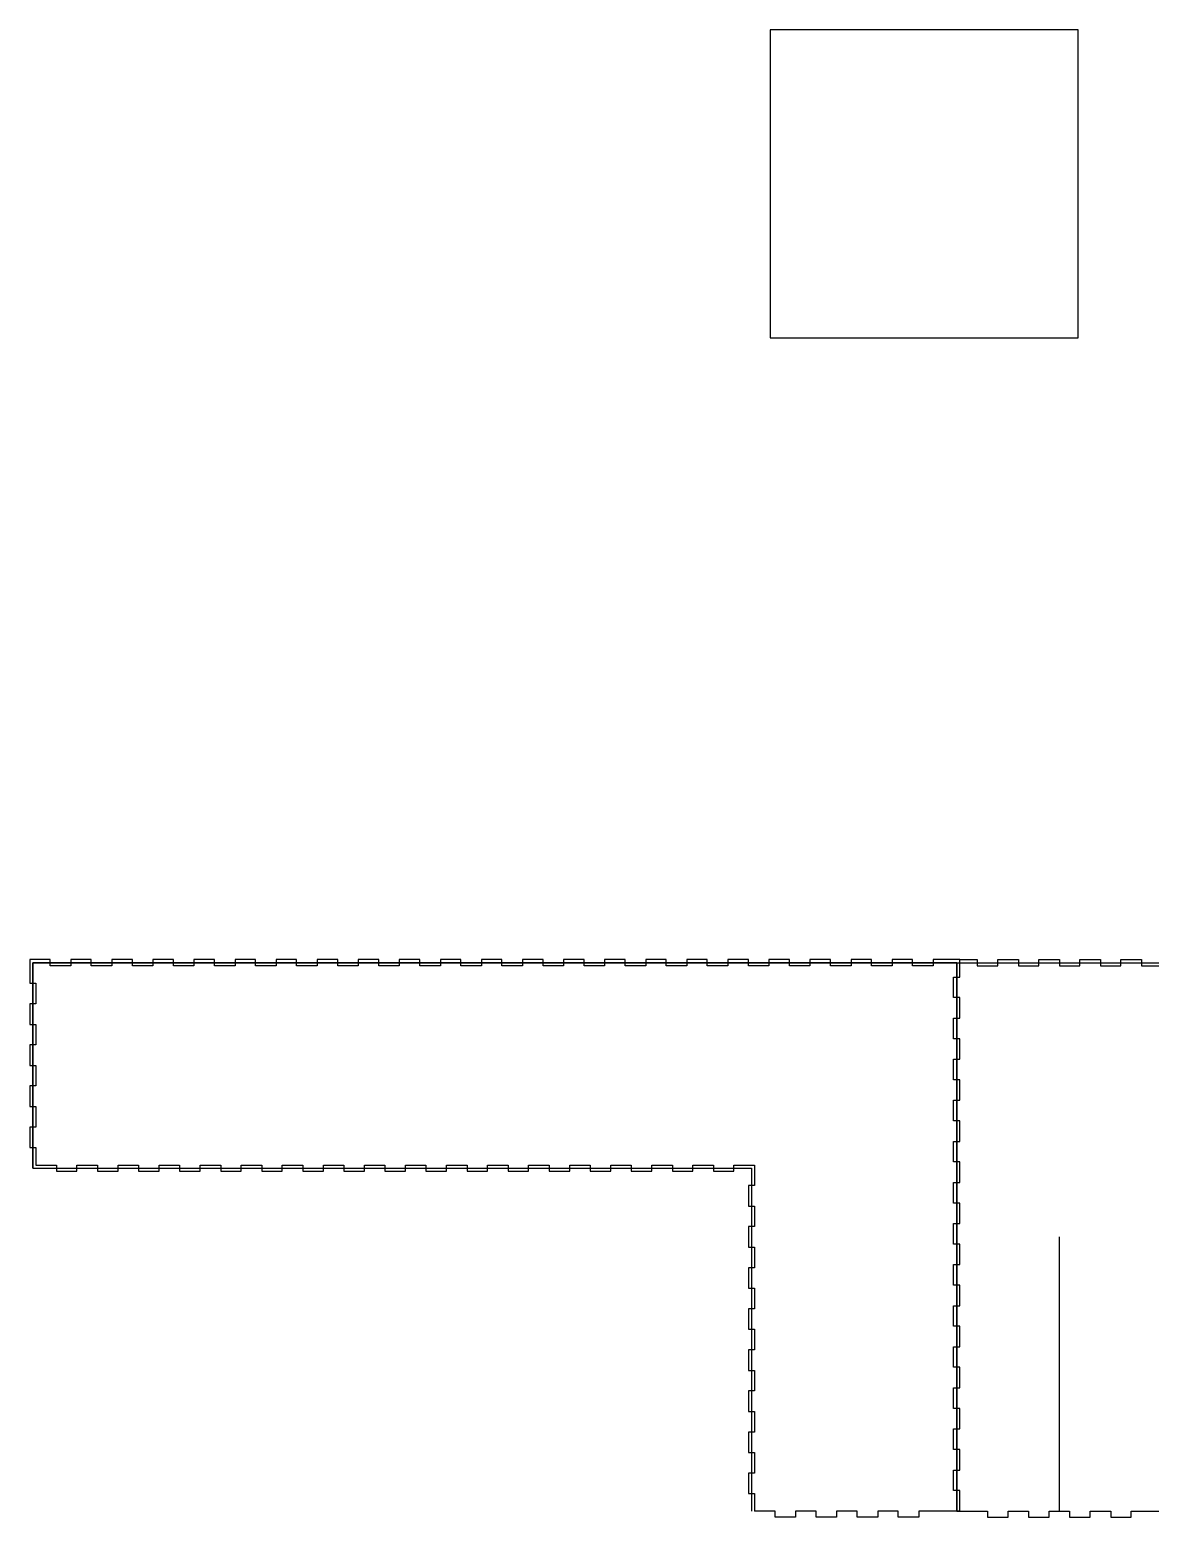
# Model space of a CAD drawing. Header units: millimetres. Extents: x -625 to 2141, y 5 to 1552.
# Drawn here: x 137 to 683, y 28 to 753 of the extents above; entities that cross this region are included whole.
import ezdxf

# ---------------------------------------------------------------- set-up
doc = ezdxf.new("R2010")
doc.units = ezdxf.units.MM

msp = doc.modelspace()

# ---------------------------------------------------------------- linework, layer by layer
at = {"color": 7, "true_color": 0xffffff}
for p, q in [((647.97, 752.7), (497.97, 752.7)), ((497.97, 752.7), (497.97, 602.7)), ((647.97, 602.7), (647.97, 752.7)), ((497.97, 602.7), (647.97, 602.7))]:
    msp.add_line(p, q, dxfattribs=at)
for p, q in [((147.38, 299.94), (137.38, 299.94)), ((137.38, 299.94), (137.38, 298.44)), ((137.38, 298.44), (137.38, 288.44)), ((138.88, 298.44), (141.88, 298.44)), ((147.38, 296.94), (147.38, 299.94)), ((157.38, 296.94), (147.38, 296.94)), ((167.38, 299.94), (157.38, 299.94)), ((157.38, 299.94), (157.38, 296.94)), ((167.38, 296.94), (167.38, 299.94)), ((177.38, 296.94), (167.38, 296.94)), ((187.38, 299.94), (177.38, 299.94)), ((177.38, 299.94), (177.38, 296.94)), ((187.38, 296.94), (187.38, 299.94)), ((197.38, 296.94), (187.38, 296.94)), ((207.38, 299.94), (197.38, 299.94)), ((197.38, 299.94), (197.38, 296.94)), ((207.38, 296.94), (207.38, 299.94)), ((217.38, 296.94), (207.38, 296.94)), ((227.38, 299.94), (217.38, 299.94)), ((217.38, 299.94), (217.38, 296.94)), ((227.38, 296.94), (227.38, 299.94)), ((237.38, 296.94), (227.38, 296.94)), ((247.38, 299.94), (237.38, 299.94)), ((237.38, 299.94), (237.38, 296.94)), ((247.38, 296.94), (247.38, 299.94)), ((257.38, 296.94), (247.38, 296.94)), ((267.38, 299.94), (257.38, 299.94)), ((257.38, 299.94), (257.38, 296.94)), ((267.38, 296.94), (267.38, 299.94)), ((277.38, 296.94), (267.38, 296.94)), ((287.38, 299.94), (277.38, 299.94)), ((277.38, 299.94), (277.38, 296.94)), ((287.38, 296.94), (287.38, 299.94)), ((297.38, 296.94), (287.38, 296.94)), ((307.38, 299.94), (297.38, 299.94)), ((297.38, 299.94), (297.38, 296.94)), ((307.38, 296.94), (307.38, 299.94)), ((317.38, 296.94), (307.38, 296.94)), ((327.38, 299.94), (317.38, 299.94)), ((317.38, 299.94), (317.38, 296.94)), ((327.38, 296.94), (327.38, 299.94)), ((337.38, 296.94), (327.38, 296.94)), ((347.38, 299.94), (337.38, 299.94)), ((337.38, 299.94), (337.38, 296.94)), ((347.38, 296.94), (347.38, 299.94)), ((357.38, 296.94), (347.38, 296.94)), ((367.38, 299.94), (357.38, 299.94)), ((357.38, 299.94), (357.38, 296.94)), ((367.38, 296.94), (367.38, 299.94)), ((377.38, 296.94), (367.38, 296.94)), ((387.38, 299.94), (377.38, 299.94)), ((377.38, 299.94), (377.38, 296.94)), ((387.38, 296.94), (387.38, 299.94)), ((397.38, 296.94), (387.38, 296.94)), ((407.38, 299.94), (397.38, 299.94)), ((397.38, 299.94), (397.38, 296.94)), ((407.38, 296.94), (407.38, 299.94)), ((417.38, 296.94), (407.38, 296.94)), ((427.38, 299.94), (417.38, 299.94)), ((417.38, 299.94), (417.38, 296.94)), ((427.38, 296.94), (427.38, 299.94)), ((437.38, 296.94), (427.38, 296.94)), ((447.38, 299.94), (437.38, 299.94)), ((437.38, 299.94), (437.38, 296.94)), ((447.38, 296.94), (447.38, 299.94)), ((457.38, 296.94), (447.38, 296.94)), ((467.38, 299.94), (457.38, 299.94)), ((457.38, 299.94), (457.38, 296.94)), ((467.38, 296.94), (467.38, 299.94)), ((477.38, 296.94), (467.38, 296.94)), ((487.38, 299.94), (477.38, 299.94)), ((477.38, 299.94), (477.38, 296.94)), ((487.38, 296.94), (487.38, 299.94)), ((497.38, 296.94), (487.38, 296.94)), ((507.38, 299.94), (497.38, 299.94)), ((497.38, 299.94), (497.38, 296.94)), ((507.38, 296.94), (507.38, 299.94)), ((517.38, 296.94), (507.38, 296.94)), ((527.38, 299.94), (517.38, 299.94)), ((517.38, 299.94), (517.38, 296.94)), ((527.38, 296.94), (527.38, 299.94)), ((537.38, 296.94), (527.38, 296.94)), ((547.38, 299.94), (537.38, 299.94)), ((537.38, 299.94), (537.38, 296.94)), ((547.38, 296.94), (547.38, 299.94)), ((557.38, 296.94), (547.38, 296.94)), ((567.38, 299.94), (557.38, 299.94)), ((557.38, 299.94), (557.38, 296.94)), ((567.38, 296.94), (567.38, 299.94)), ((577.38, 296.94), (567.38, 296.94)), ((588.88, 299.94), (577.38, 299.94)), ((577.38, 299.94), (577.38, 296.94)), ((590.38, 299.94), (588.88, 299.94)), ((590.38, 298.44), (590.38, 299.94)), ((590.38, 299.94), (598.88, 299.94)), ((590.38, 291.44), (590.38, 298.44)), ((598.88, 299.94), (598.88, 296.94)), ((598.88, 296.94), (608.88, 296.94)), ((608.88, 296.94), (608.88, 299.94)), ((608.88, 299.94), (618.88, 299.94)), ((618.88, 299.94), (618.88, 296.94)), ((618.88, 296.94), (628.88, 296.94)), ((628.88, 296.94), (628.88, 299.94)), ((628.88, 299.94), (638.88, 299.94)), ((638.88, 299.94), (638.88, 296.94)), ((638.88, 296.94), (648.88, 296.94)), ((648.88, 296.94), (648.88, 299.94)), ((648.88, 299.94), (658.88, 299.94)), ((658.88, 299.94), (658.88, 296.94)), ((658.88, 296.94), (668.88, 296.94)), ((668.88, 296.94), (668.88, 299.94)), ((668.88, 299.94), (678.88, 299.94)), ((678.88, 299.94), (678.88, 296.94)), ((678.88, 296.94), (687.38, 296.94)), ((587.38, 281.44), (587.38, 291.44)), ((587.38, 291.44), (590.38, 291.44)), ((137.38, 288.44), (140.38, 288.44)), ((140.38, 288.44), (140.38, 278.44)), ((140.38, 278.44), (137.38, 278.44)), ((137.38, 278.44), (137.38, 268.44)), ((590.38, 281.44), (587.38, 281.44)), ((590.38, 271.44), (590.38, 281.44)), ((137.38, 268.44), (140.38, 268.44)), ((140.38, 268.44), (140.38, 258.44)), ((587.38, 261.44), (587.38, 271.44)), ((587.38, 271.44), (590.38, 271.44)), ((590.38, 261.44), (587.38, 261.44)), ((590.38, 251.44), (590.38, 261.44)), ((140.38, 258.44), (137.38, 258.44)), ((137.38, 258.44), (137.38, 248.44)), ((137.38, 248.44), (140.38, 248.44)), ((140.38, 248.44), (140.38, 238.44)), ((587.38, 241.44), (587.38, 251.44)), ((587.38, 251.44), (590.38, 251.44)), ((590.38, 241.44), (587.38, 241.44)), ((590.38, 231.44), (590.38, 241.44)), ((140.38, 238.44), (137.38, 238.44)), ((137.38, 238.44), (137.38, 228.44)), ((137.38, 228.44), (140.38, 228.44)), ((140.38, 228.44), (140.38, 218.44)), ((587.38, 221.44), (587.38, 231.44)), ((587.38, 231.44), (590.38, 231.44)), ((140.38, 218.44), (137.38, 218.44)), ((137.38, 218.44), (137.38, 208.44)), ((590.38, 221.44), (587.38, 221.44)), ((590.38, 211.44), (590.38, 221.44)), ((587.38, 201.44), (587.38, 211.44)), ((587.38, 211.44), (590.38, 211.44)), ((137.38, 208.44), (140.38, 208.44)), ((140.38, 208.44), (140.38, 199.94)), ((138.88, 198.44), (141.88, 198.44)), ((140.38, 199.94), (150.38, 199.94)), ((150.38, 199.94), (150.38, 196.94)), ((150.38, 196.94), (160.38, 196.94)), ((160.38, 196.94), (160.38, 199.94)), ((160.38, 199.94), (170.38, 199.94)), ((170.38, 199.94), (170.38, 196.94)), ((170.38, 196.94), (180.38, 196.94)), ((180.38, 196.94), (180.38, 199.94)), ((180.38, 199.94), (190.38, 199.94)), ((190.38, 199.94), (190.38, 196.94)), ((190.38, 196.94), (200.38, 196.94)), ((200.38, 196.94), (200.38, 199.94)), ((200.38, 199.94), (210.38, 199.94)), ((210.38, 199.94), (210.38, 196.94)), ((210.38, 196.94), (220.38, 196.94)), ((220.38, 196.94), (220.38, 199.94)), ((220.38, 199.94), (230.38, 199.94)), ((230.38, 199.94), (230.38, 196.94)), ((230.38, 196.94), (240.38, 196.94)), ((240.38, 196.94), (240.38, 199.94)), ((240.38, 199.94), (250.38, 199.94)), ((250.38, 199.94), (250.38, 196.94)), ((250.38, 196.94), (260.38, 196.94)), ((260.38, 196.94), (260.38, 199.94)), ((260.38, 199.94), (270.38, 199.94)), ((270.38, 199.94), (270.38, 196.94)), ((270.38, 196.94), (280.38, 196.94)), ((280.38, 196.94), (280.38, 199.94)), ((280.38, 199.94), (290.38, 199.94)), ((290.38, 199.94), (290.38, 196.94)), ((290.38, 196.94), (300.38, 196.94)), ((300.38, 196.94), (300.38, 199.94)), ((300.38, 199.94), (310.38, 199.94)), ((310.38, 199.94), (310.38, 196.94)), ((310.38, 196.94), (320.38, 196.94)), ((320.38, 196.94), (320.38, 199.94)), ((320.38, 199.94), (330.38, 199.94)), ((330.38, 199.94), (330.38, 196.94)), ((330.38, 196.94), (340.38, 196.94)), ((340.38, 196.94), (340.38, 199.94)), ((340.38, 199.94), (350.38, 199.94)), ((350.38, 199.94), (350.38, 196.94)), ((350.38, 196.94), (360.38, 196.94)), ((360.38, 196.94), (360.38, 199.94)), ((360.38, 199.94), (370.38, 199.94)), ((370.38, 199.94), (370.38, 196.94)), ((370.38, 196.94), (380.38, 196.94)), ((380.38, 196.94), (380.38, 199.94)), ((380.38, 199.94), (390.38, 199.94)), ((388.88, 198.44), (391.88, 198.44)), ((390.38, 199.94), (390.38, 196.94)), ((390.38, 196.94), (400.38, 196.94)), ((400.38, 196.94), (400.38, 199.94)), ((400.38, 199.94), (410.38, 199.94)), ((410.38, 199.94), (410.38, 196.94)), ((410.38, 196.94), (420.38, 196.94)), ((420.38, 196.94), (420.38, 199.94)), ((420.38, 199.94), (430.38, 199.94)), ((430.38, 199.94), (430.38, 196.94)), ((430.38, 196.94), (440.38, 196.94)), ((440.38, 196.94), (440.38, 199.94)), ((440.38, 199.94), (450.38, 199.94)), ((450.38, 199.94), (450.38, 196.94)), ((450.38, 196.94), (460.38, 196.94)), ((460.38, 196.94), (460.38, 199.94)), ((460.38, 199.94), (470.38, 199.94)), ((470.38, 199.94), (470.38, 196.94)), ((470.38, 196.94), (480.38, 196.94)), ((480.38, 196.94), (480.38, 199.94)), ((480.38, 199.94), (490.38, 199.94)), ((490.38, 199.94), (490.38, 189.94)), ((590.38, 201.44), (587.38, 201.44)), ((590.38, 191.44), (590.38, 201.44)), ((490.38, 189.94), (487.38, 189.94)), ((487.38, 189.94), (487.38, 179.94)), ((587.38, 181.44), (587.38, 191.44)), ((587.38, 191.44), (590.38, 191.44)), ((590.38, 181.44), (587.38, 181.44)), ((590.38, 171.44), (590.38, 181.44)), ((487.38, 179.94), (490.38, 179.94)), ((490.38, 179.94), (490.38, 169.94)), ((490.38, 169.94), (487.38, 169.94)), ((487.38, 169.94), (487.38, 159.94)), ((587.38, 161.44), (587.38, 171.44)), ((587.38, 171.44), (590.38, 171.44)), ((487.38, 159.94), (490.38, 159.94)), ((490.38, 159.94), (490.38, 149.94)), ((590.38, 161.44), (587.38, 161.44)), ((590.38, 151.44), (590.38, 161.44)), ((490.38, 149.94), (487.38, 149.94)), ((487.38, 149.94), (487.38, 139.94)), ((587.38, 141.44), (587.38, 151.44)), ((587.38, 151.44), (590.38, 151.44)), ((487.38, 139.94), (490.38, 139.94)), ((490.38, 139.94), (490.38, 129.94)), ((590.38, 141.44), (587.38, 141.44)), ((590.38, 131.44), (590.38, 141.44)), ((587.38, 121.44), (587.38, 131.44)), ((587.38, 131.44), (590.38, 131.44)), ((490.38, 129.94), (487.38, 129.94)), ((487.38, 129.94), (487.38, 119.94)), ((487.38, 119.94), (490.38, 119.94)), ((490.38, 119.94), (490.38, 109.94)), ((590.38, 121.44), (587.38, 121.44)), ((590.38, 111.44), (590.38, 121.44)), ((490.38, 109.94), (487.38, 109.94)), ((487.38, 109.94), (487.38, 99.94)), ((587.38, 101.44), (587.38, 111.44)), ((587.38, 111.44), (590.38, 111.44)), ((590.38, 101.44), (587.38, 101.44)), ((590.38, 91.44), (590.38, 101.44)), ((487.38, 99.94), (490.38, 99.94)), ((490.38, 99.94), (490.38, 89.94)), ((490.38, 89.94), (487.38, 89.94)), ((487.38, 89.94), (487.38, 79.94)), ((587.38, 81.44), (587.38, 91.44)), ((587.38, 91.44), (590.38, 91.44)), ((487.38, 79.94), (490.38, 79.94)), ((490.38, 79.94), (490.38, 69.94)), ((590.38, 81.44), (587.38, 81.44)), ((590.38, 71.44), (590.38, 81.44)), ((490.38, 69.94), (487.38, 69.94)), ((487.38, 69.94), (487.38, 59.94)), ((587.38, 61.44), (587.38, 71.44)), ((587.38, 71.44), (590.38, 71.44)), ((487.38, 59.94), (490.38, 59.94)), ((490.38, 59.94), (490.38, 49.94)), ((590.38, 61.44), (587.38, 61.44)), ((590.38, 51.44), (590.38, 61.44)), ((587.38, 41.44), (587.38, 51.44)), ((587.38, 51.44), (590.38, 51.44)), ((490.38, 49.94), (487.38, 49.94)), ((487.38, 49.94), (487.38, 39.94)), ((487.38, 39.94), (490.38, 39.94)), ((490.38, 39.94), (490.38, 31.44)), ((590.38, 41.44), (587.38, 41.44)), ((590.38, 31.44), (590.38, 41.44)), ((500.38, 31.44), (490.38, 31.44)), ((500.38, 28.44), (500.38, 31.44)), ((520.38, 31.44), (510.38, 31.44)), ((510.38, 31.44), (510.38, 28.44)), ((520.38, 28.44), (520.38, 31.44)), ((540.38, 31.44), (530.38, 31.44)), ((530.38, 31.44), (530.38, 28.44)), ((540.38, 28.44), (540.38, 31.44)), ((560.38, 31.44), (550.38, 31.44)), ((550.38, 31.44), (550.38, 28.44)), ((560.38, 28.44), (560.38, 31.44)), ((590.38, 31.44), (570.38, 31.44)), ((570.38, 31.44), (570.38, 28.44)), ((588.88, 31.44), (590.38, 31.44)), ((590.38, 31.44), (603.88, 31.44)), ((603.88, 31.44), (603.88, 28.44)), ((613.88, 28.44), (613.88, 31.44)), ((613.88, 31.44), (623.88, 31.44)), ((623.88, 31.44), (623.88, 28.44)), ((633.88, 28.44), (633.88, 31.44)), ((633.88, 31.44), (643.88, 31.44)), ((643.88, 31.44), (643.88, 28.44)), ((653.88, 28.44), (653.88, 31.44)), ((653.88, 31.44), (663.88, 31.44)), ((663.88, 31.44), (663.88, 28.44)), ((673.88, 28.44), (673.88, 31.44)), ((673.88, 31.44), (687.38, 31.44)), ((510.38, 28.44), (500.38, 28.44)), ((530.38, 28.44), (520.38, 28.44)), ((550.38, 28.44), (540.38, 28.44)), ((570.38, 28.44), (560.38, 28.44)), ((603.88, 28.44), (613.88, 28.44)), ((623.88, 28.44), (633.88, 28.44)), ((643.88, 28.44), (653.88, 28.44)), ((663.88, 28.44), (673.88, 28.44))]:
    msp.add_line(p, q)
at = {"color": 2, "true_color": 0xf1eb1f}
for p, q in [((588.88, 298.44), (138.88, 298.44)), ((138.88, 298.44), (138.88, 198.44)), ((138.88, 298.44), (588.88, 298.44)), ((138.88, 198.44), (138.88, 298.44)), ((588.88, 298.44), (138.88, 298.44)), ((138.88, 298.44), (138.88, 198.44)), ((588.88, 31.44), (588.88, 298.44)), ((588.88, 298.44), (688.88, 298.44)), ((588.88, 31.44), (588.88, 298.44)), ((588.88, 31.44), (588.88, 298.44)), ((588.88, 298.44), (588.88, 31.44)), ((138.88, 198.44), (488.88, 198.44)), ((138.88, 198.44), (488.88, 198.44)), ((388.88, 198.44), (488.88, 198.44)), ((488.88, 198.44), (488.88, 31.44)), ((488.88, 198.44), (488.88, 31.44)), ((488.88, 198.44), (488.88, 98.44)), ((638.88, 31.44), (638.88, 164.94))]:
    msp.add_line(p, q, dxfattribs=at)

doc.saveas('drawing.dxf')
